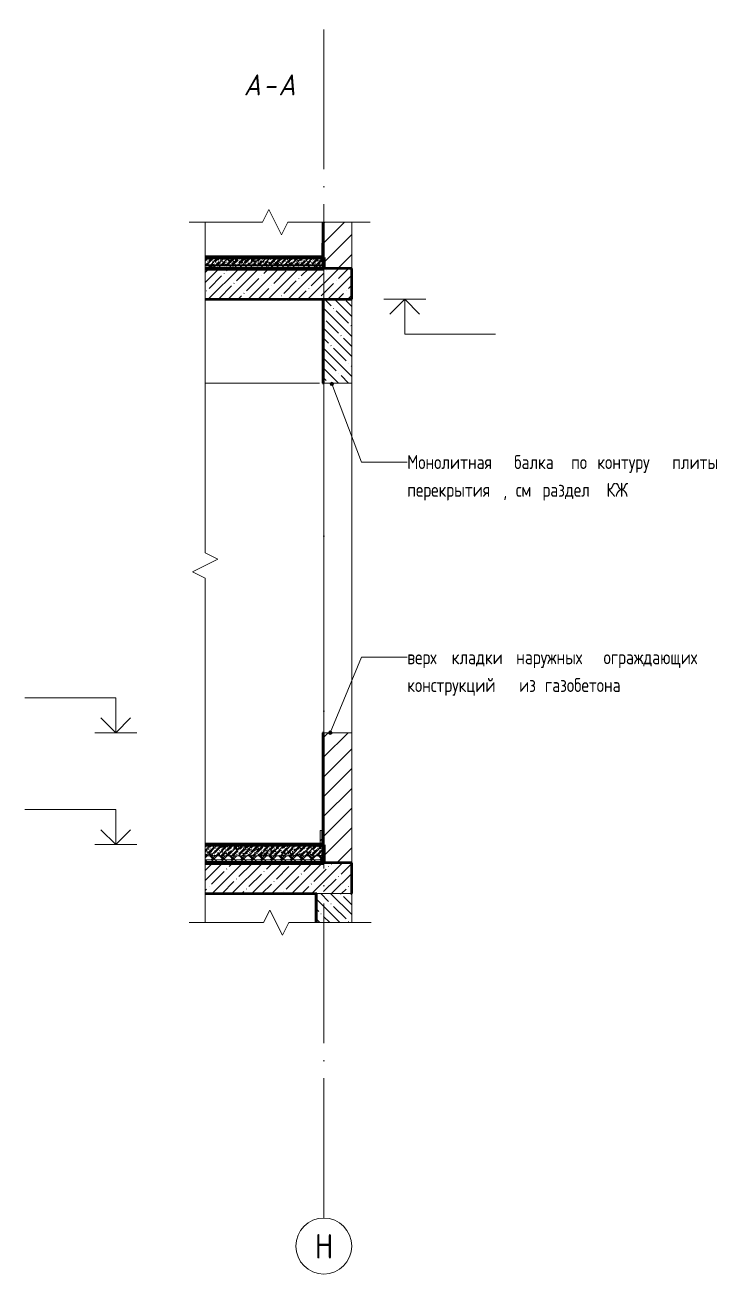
# Model space of a CAD drawing. Header units: millimetres. Extents: x -592259 to 288321, y -552984 to 293768.
# Drawn here: x 197781 to 202733, y -10494 to -1562 of the extents above; entities that cross this region are included whole.
import ezdxf

# ---------------------------------------------------------------- set-up
doc = ezdxf.new("R2010")
doc.units = ezdxf.units.MM
doc.linetypes.add('ADSK_Линия сетки_2_', pattern=[1250, 1000, -125, 0, -125])
doc.linetypes.add('ADSK_Линия сетки_3_', pattern=[1250, 1000, -125, 0, -125])
for name, color, linetype, lineweight in [('A-____-NOTE-TEXT', 250, 'Continuous', 9), ('A-CLNG-____-OTLN', 250, 'Continuous', 9), ('A-DETL-____-OTLN', 250, 'Continuous', 5), ('A-DETL-GENF-OTLN', 250, 'Continuous', 5), ('A-FLOR-____-MCUT', 250, 'Continuous', 9), ('A-FLOR-____-PATT', 250, 'Continuous', 25), ('A-FLOR-FNSH-MCUT', 250, 'Continuous', 25), ('A-WALL-____-MCUT', 250, 'Continuous', 13), ('A-WALL-____-PATT', 250, 'Continuous', 13), ('A-WALL-FNSH-MCUT', 250, 'Continuous', 13), ('G-____-____-TEXT', 250, 'Continuous', 9), ('S-GRID-____-IDEN', 250, 'Continuous', 9), ('S-GRID-____-OTLN', 250, 'Continuous', 9)]:
    doc.layers.add(name, color=color, linetype=linetype, lineweight=lineweight)
doc.styles.add('GOST Common_3', font='', dxfattribs={"width": 0.9, "height": 12.5})
doc.styles.add('ISOCPEUR_B_I', font='', dxfattribs={"width": 0.9, "height": 17.5})
doc.styles.add('ISOCPEUR_I_1', font='ГОСТ тип А.ttf', dxfattribs={"height": 2500})
doc.styles.get('GOST Common_3').set_extended_font_data('GOST Common')
doc.styles.get('ISOCPEUR_B_I').set_extended_font_data('ISOCPEUR', italic=True, bold=True)
pattern_1 = [(45, (-43543.95, 4850), (-37.7171, 37.7171), [53.34, -8.89, 1.778, -8.89]), (45, (-43543.95, 4887.694), (-37.7171, 37.7171), []), (50, (-43543.95, 4850), (63.7639, -5.57885), [6.667, -73.342]), (355, (-43543.95, 4850), (-12.3349, 66.8695), [5.334, -58.674]), (100.451, (-43538.635, 4849.535), (51.43036, 61.291), [5.667, -62.332]), (46.184, (-43543.95, 4867.78), (94.8772, -14.7148), [10.001, -110.014]), (96.636, (-43536.04, 4866.55), (83.0912, 86.5993), [8.5, -93.497]), (351.184, (-43543.95, 4867.78), (83.092, 86.5993), [8.001, -88.011]), (21, (-43535.06, 4863.335), (53.0645, -35.7927), [6.667, -73.342]), (326, (-43535.06, 4863.335), (21.6307, 64.4655), [5.334, -58.674]), (71.451, (-43530.64, 4860.35), (74.69646, 28.6724), [5.667, -62.332]), (37.5, (-43543.95, 4850), (1.08041, 29.59427), [1.676, -56.286, 1.676, -57.887, -58.896]), (37.5, (-43543.95, 4850), (1.08041, 29.59427), [-117.526, 1.676, -57.22]), (7.5, (-43543.95, 4850), (23.38637, 35.0635), [1.676, -32.283, 1.676, -54.953, -22.447]), (7.5, (-43543.95, 4850), (23.38637, 35.0635), [-90.589, 1.676, -20.771]), (327.5, (-43563.773, 4850), (47.45657, -2.00547), [1.676, -20.549, 1.676, -67.666, -92.012]), (327.5, (-43563.773, 4850), (47.45657, -2.00547), [-91.567, 1.676, -90.335]), (317.5, (-43572.663, 4850), (51.84495, 8.89904), [1.676, -27.216, 1.676, -44.374, -65.342]), (317.5, (-43572.663, 4850), (51.84495, 8.89904), [-74.943, 1.676, -63.665])]
pattern_2 = [(45, (-43543.95, 4850), (-71.2806, 71.2806), []), (45, (-43472.67, 4850), (-71.2806, 71.2806), [126.008, -25.202, 1.676, -23.525])]
pattern_3 = [(45, (199900.63, -2572.88), (-71.2806, 71.2806), []), (45, (199971.92, -2572.88), (-71.2806, 71.2806), [126.008, -25.202, 1.676, -23.525])]
pattern_4 = [(45, (199900.634, -2572.88), (-37.7171, 37.7171), [53.34, -8.89, 1.778, -8.89]), (45, (199900.634, -2535.185), (-37.7171, 37.7171), []), (50, (199900.634, -2572.88), (63.7639, -5.57885), [6.667, -73.342]), (355, (199900.634, -2572.88), (-12.3349, 66.8695), [5.334, -58.674]), (100.451, (199905.95, -2573.344), (51.43036, 61.291), [5.667, -62.332]), (46.184, (199900.634, -2555.1), (94.8772, -14.7148), [10.001, -110.014]), (96.636, (199908.54, -2556.325), (83.0912, 86.5993), [8.5, -93.497]), (351.184, (199900.63, -2555.1), (83.092, 86.5993), [8.001, -88.011]), (21, (199909.524, -2559.544), (53.0645, -35.7927), [6.667, -73.342]), (326, (199909.524, -2559.544), (21.6307, 64.4655), [5.334, -58.674]), (71.451, (199913.946, -2562.53), (74.69646, 28.6724), [5.667, -62.332]), (37.5, (199900.634, -2572.88), (1.08041, 29.59427), [1.676, -56.286, 1.676, -57.887, -58.896]), (37.5, (199900.634, -2572.88), (1.08041, 29.59427), [-117.526, 1.676, -57.22]), (7.5, (199900.634, -2572.88), (23.38637, 35.0635), [1.676, -32.283, 1.676, -54.953, -22.447]), (7.5, (199900.634, -2572.88), (23.38637, 35.0635), [-90.589, 1.676, -20.771]), (327.5, (199880.81, -2572.88), (47.45657, -2.00547), [1.676, -20.549, 1.676, -67.666, -92.012]), (327.5, (199880.81, -2572.88), (47.45657, -2.00547), [-91.567, 1.676, -90.335]), (317.5, (199871.92, -2572.88), (51.84495, 8.89904), [1.676, -27.216, 1.676, -44.374, -65.342]), (317.5, (199871.92, -2572.88), (51.84495, 8.89904), [-74.943, 1.676, -63.665])]
pattern_5 = [(135, (199900.63, -2572.88), (-71.2806, -71.2806), []), (135, (199971.92, -2572.88), (-71.2806, -71.2806), [126.008, -25.202, 1.676, -23.525])]
pattern_6 = [(45, (199900.63, -2572.88), (-70.7107, 70.7107), [])]

# ---------------------------------------------------------------- blocks, each defined once
blk = doc.blocks.new('Ось сетки - Круг_Ø8 мм-950900-А-А копия 1')
at = {"layer": 'S-GRID-____-IDEN', "color": 220, "lineweight": 20}
for start, end in [(0, 180), (180, 360)]:
    blk.add_arc((-43525, -2870.9), 200, start, end, dxfattribs=at)
blk = doc.blocks.new('0083_СОШ675_ВК_R22_rvt-1-А-А копия 1')
at = {"layer": 'S-GRID-____-OTLN', "linetype": 'ADSK_Линия сетки_2_'}
blk.add_line((-43525, -2670.9), (-43525, 5860.9), dxfattribs=at)
at = {"layer": 'S-GRID-____-IDEN', "color": 110, "lineweight": 5}
blk.add_blockref('Ось сетки - Круг_Ø8 мм-950900-А-А копия 1', (0, 0), dxfattribs=at)
at = {"layer": 'S-GRID-____-IDEN', "insert": (-43589.3, -2784.7), "char_height": 175, "width": 155.127, "attachment_point": 1, "style": 'GOST Common_3'}
blk.add_mtext('\\fGOST Common|b0|i0|c204|p34|;\\W.9;Н', dxfattribs=at)
blk = doc.blocks.new('Ось сетки - Круг_Ø8 мм-8258-А-А копия 1')
at = {"layer": 'S-GRID-____-IDEN', "color": 220, "lineweight": 20}
for start, end in [(0, 180), (180, 360)]:
    blk.add_arc((-43525, -2870.9), 200, start, end, dxfattribs=at)
blk = doc.blocks.new('0083_СОШ675_АИ_R22_rvt-2-А-А копия 1')
at = {"layer": 'A-FLOR-____-PATT', "lineweight": 9}
h = blk.add_hatch(dxfattribs=at)
h.set_pattern_fill('FP_93', color=130, style=0, pattern_type=2)
h.set_pattern_definition(pattern_1)
h.paths.add_polyline_path([(-43525, 4120), (-43525, 4198), (-44373.7, 4198), (-44373.7, 4120)])
h = blk.add_hatch(dxfattribs=at)
h.set_pattern_fill('FP_93', color=130, style=0, pattern_type=2)
h.set_pattern_definition(pattern_1)
h.paths.add_polyline_path([(-43525, -80), (-43525, -2), (-44373.7, -2), (-44373.7, -80)])
h = blk.add_hatch(dxfattribs=at)
h.set_pattern_fill('FP_94', color=130, style=0, pattern_type=2)
h.set_pattern_definition([(45, (-43543.95, 4850), (-35.35534, 35.35534), []), (135, (-43543.95, 4850), (-35.35534, -35.35534), [])])
h.paths.add_polyline_path([(-43525, -130), (-43525, -80), (-44373.7, -80), (-44373.7, -130)])
at = {"layer": 'A-WALL-____-PATT', "lineweight": 9}
for color, points in [(140, [(-43525, 4200), (-43525, 4451.4), (-43535, 4451.4), (-43535, 4200)]), (214, [(-43575, -558), (-43575, -350), (-43585, -350), (-43585, -558)])]:
    blk.add_hatch(color=color, dxfattribs=at).paths.add_polyline_path(points)
h = blk.add_hatch(dxfattribs=at)
h.set_pattern_fill('FP_92', color=252, style=0, pattern_type=2)
h.set_pattern_definition(pattern_2)
h.paths.add_polyline_path([(-43540, 4200), (-43525, 4200), (-43525, 4300), (-43540, 4300)])
h = blk.add_hatch(color=140, dxfattribs=at)
h.paths.add_polyline_path([(-43525, 0), (-43525, 800), (-43535, 800), (-43535, 0)])
h.paths.add_polyline_path([(-43535, 3300), (-43525, 3300), (-43525, 3900), (-43535, 3900)])
h = blk.add_hatch(dxfattribs=at)
h.set_pattern_fill('FP_92', color=252, style=0, pattern_type=2)
h.set_pattern_definition(pattern_2)
h.paths.add_polyline_path([(-43550, 0), (-43535, 0), (-43535, 100), (-43550, 100)])
h = blk.add_hatch(dxfattribs=at)
h.set_pattern_fill('FP_92', color=252, style=0, pattern_type=2)
h.set_pattern_definition(pattern_2)
h.paths.add_polyline_path([(-43540, 0), (-43525, 0), (-43525, 100), (-43540, 100)])
at = {"layer": 'A-CLNG-____-OTLN', "color": 130}
for p, q in [((-43555, 3300), (-44373.7, 3300)), ((-43585, -350), (-44373.7, -350))]:
    blk.add_line(p, q, dxfattribs=at)
at = {"layer": 'A-FLOR-____-MCUT', "color": 220, "lineweight": 20}
blk.add_line((-43525, -80), (-44373.7, -80), dxfattribs=at)
at = {"layer": 'A-FLOR-FNSH-MCUT', "color": 130, "lineweight": 9}
for p, q in [((-43525, 4200), (-44373.7, 4200)), ((-43525, 4198), (-43525, 4200)), ((-43525, 0), (-44373.7, 0)), ((-43525, -2), (-43525, 0))]:
    blk.add_line(p, q, dxfattribs=at)
at = {"layer": 'A-FLOR-FNSH-MCUT', "color": 180, "lineweight": 70}
for p, q in [((-43525, 4198), (-44373.7, 4198)), ((-43525, 4120), (-43525, 4198)), ((-44373.7, 4120), (-43525, 4120)), ((-43525, -2), (-44373.7, -2)), ((-43525, -80), (-43525, -2)), ((-43525, -130), (-43525, -80)), ((-44373.7, -130), (-43525, -130))]:
    blk.add_line(p, q, dxfattribs=at)
at = {"layer": 'A-WALL-____-MCUT', "color": 100, "lineweight": 35}
for p, q in [((-43535, 4451.4), (-43535, 4200)), ((-43525, 4200), (-43525, 4451.4)), ((-43535, 4200), (-43525, 4200)), ((-43525, 3900), (-43535, 3900)), ((-43535, 3900), (-43535, 3300)), ((-43525, 3300), (-43525, 3900)), ((-43535, 3300), (-43525, 3300)), ((-43525, 800), (-43535, 800)), ((-43535, 800), (-43535, 0)), ((-43525, 0), (-43525, 800)), ((-43535, 0), (-43525, 0)), ((-43575, -350), (-43585, -350)), ((-43585, -350), (-43585, -558)), ((-43575, -558), (-43575, -350))]:
    blk.add_line(p, q, dxfattribs=at)
at = {"layer": 'A-WALL-FNSH-MCUT', "color": 130, "lineweight": 9}
for p, q in [((-43525, 4300), (-43540, 4300)), ((-43540, 4300), (-43540, 4200)), ((-43525, 4200), (-43525, 4300)), ((-43540, 4200), (-43525, 4200)), ((-43535, 100), (-43550, 100)), ((-43550, 100), (-43550, 0)), ((-43525, 100), (-43540, 100)), ((-43540, 100), (-43540, 0)), ((-43535, 0), (-43535, 100)), ((-43525, 0), (-43525, 100)), ((-43550, 0), (-43535, 0)), ((-43540, 0), (-43525, 0))]:
    blk.add_line(p, q, dxfattribs=at)
at = {"layer": 'S-GRID-____-OTLN', "linetype": 'ADSK_Линия сетки_3_'}
blk.add_line((-43525, -2670.9), (-43525, 5860.9), dxfattribs=at)
at = {"layer": 'S-GRID-____-IDEN', "color": 110, "lineweight": 5}
blk.add_blockref('Ось сетки - Круг_Ø8 мм-8258-А-А копия 1', (0, 0), dxfattribs=at)
at = {"layer": 'S-GRID-____-IDEN', "insert": (-43589.3, -2784.7), "char_height": 175, "width": 155.127, "attachment_point": 1, "style": 'GOST Common_3'}
blk.add_mtext('\\fGOST Common|b0|i0|c204|p34|;\\W.9;Н', dxfattribs=at)
blk = doc.blocks.new('DET_L_Линия разрыва - М50-40156119-А-А копия 1')
at = {"layer": 'A-DETL-GENF-OTLN'}
for p, q in [((-44373.7, 2085.2), (-44373.7, 4451.4)), ((-44283.7, 2040.2), (-44373.7, 2085.2)), ((-44463.7, 1950.2), (-44283.7, 2040.2)), ((-44373.7, 1905.2), (-44463.7, 1950.2)), ((-44373.7, -558), (-44373.7, 1905.2))]:
    blk.add_line(p, q, dxfattribs=at)
blk = doc.blocks.new('DET_L_Линия разрыва - М50-40156123-А-А копия 1')
at = {"layer": 'A-DETL-GENF-OTLN'}
for p, q in [((-43910.5, -468), (-43955.5, -558)), ((-43820.5, -648), (-43910.5, -468)), ((-43955.5, -558), (-44487.6, -558)), ((-43775.5, -558), (-43820.5, -648)), ((-43185.5, -558), (-43775.5, -558))]:
    blk.add_line(p, q, dxfattribs=at)
blk = doc.blocks.new('DET_L_Линия разрыва - М50-V70-А-А копия 1')
at = {"layer": 'A-DETL-GENF-OTLN'}
for p, q in [((-43962.7, 4451.4), (-43917.7, 4541.4)), ((-43917.7, 4541.4), (-43827.7, 4361.4)), ((-44487.6, 4451.4), (-43962.7, 4451.4)), ((-43827.7, 4361.4), (-43782.7, 4451.4)), ((-43782.7, 4451.4), (-43192.7, 4451.4))]:
    blk.add_line(p, q, dxfattribs=at)
blk = doc.blocks.new('Высотные отметки - Стрелка вверх_ур_ч_п_-32693425-А-А копия 1')
at = {"layer": 'A-____-NOTE-TEXT'}
for p, q in [((-45013.4, 250), (-45663.4, 250)), ((-45013.4, 0), (-45013.4, 250)), ((-45013.4, 0), (-45119.4, 106.1)), ((-45013.4, 0), (-44907.3, 106.1)), ((-44863.4, 0), (-45163.4, 0))]:
    blk.add_line(p, q, dxfattribs=at)
blk = doc.blocks.new('Высотные отметки - Стрелка вверх-32693645-А-А копия 1')
at = {"layer": 'A-____-NOTE-TEXT'}
for p, q in [((-45013.4, 1050), (-45663.4, 1050)), ((-45013.4, 800), (-45013.4, 1050)), ((-45013.4, 800), (-45119.4, 906.1)), ((-45013.4, 800), (-44907.3, 906.1)), ((-44863.4, 800), (-45163.4, 800))]:
    blk.add_line(p, q, dxfattribs=at)
blk = doc.blocks.new('Высотные отметки - Стрелка вниз-32693646-А-А копия 1')
at = {"layer": 'A-____-NOTE-TEXT'}
for p, q in [((-43095.6, 3900), (-42795.6, 3900)), ((-42945.6, 3900), (-43051.6, 3793.9)), ((-42945.6, 3900), (-42945.6, 3650)), ((-42945.6, 3900), (-42839.5, 3793.9)), ((-42945.6, 3650), (-42295.6, 3650))]:
    blk.add_line(p, q, dxfattribs=at)

msp = doc.modelspace()

# ---------------------------------------------------------------- hatches: boundary and pattern name
at = {"layer": 'A-FLOR-____-PATT', "lineweight": 9}
h = msp.add_hatch(dxfattribs=at)
h.set_pattern_fill('FP_93', color=256, style=0, pattern_type=2)
h.set_pattern_definition(pattern_4)
h.paths.add_polyline_path([(199919.5827, -3277.8791), (199919.5827, -3234.8791), (199070.9109, -3234.8791), (199070.9109, -3277.8791)])
h = msp.add_hatch(dxfattribs=at)
h.set_pattern_fill('FP_95', color=256, style=0, pattern_type=2)
h.set_pattern_definition([(45, (199900.634, -2572.88), (-17.67767, 17.67767), []), (135, (199900.634, -2572.88), (-17.67767, -17.67767), [])])
h.paths.add_polyline_path([(199919.5827, -3282.8791), (199919.5827, -3277.8791), (199070.9109, -3277.8791), (199070.9109, -3282.8791)])
h = msp.add_hatch(dxfattribs=at)
h.set_pattern_fill('FP_92', color=256, style=0, pattern_type=2)
h.set_pattern_definition(pattern_3)
h.paths.add_polyline_path([(200119.5827, -3522.8791), (200119.5827, -3302.8791), (199070.9109, -3302.8791), (199070.9109, -3522.8791)])
h = msp.add_hatch(dxfattribs=at)
h.set_pattern_fill('FP_93', color=256, style=0, pattern_type=2)
h.set_pattern_definition(pattern_4)
h.paths.add_polyline_path([(199919.5827, -7502.8791), (199919.5827, -7424.8791), (199070.9109, -7424.8791), (199070.9109, -7502.8791)])
h = msp.add_hatch(dxfattribs=at)
h.set_pattern_fill('FP_94', color=256, style=0, pattern_type=2)
h.set_pattern_definition([(45, (199900.634, -2572.88), (-35.35534, 35.35534), []), (135, (199900.634, -2572.88), (-35.35534, -35.35534), [])])
h.paths.add_polyline_path([(199919.5827, -7532.8791), (199919.5827, -7502.8791), (199070.9109, -7502.8791), (199070.9109, -7532.8791)])
h = msp.add_hatch(dxfattribs=at)
h.set_pattern_fill('FP_92', color=256, style=0, pattern_type=2)
h.set_pattern_definition(pattern_3)
h.paths.add_polyline_path([(200119.5827, -7772.8791), (200119.5827, -7552.8791), (199070.9109, -7552.8791), (199070.9109, -7772.8791)])
at = {"layer": 'A-WALL-____-PATT', "lineweight": 15}
h = msp.add_hatch(dxfattribs=at)
h.set_pattern_fill('FP_97', color=256, style=0, pattern_type=2)
h.set_pattern_definition(pattern_6)
h.paths.add_polyline_path([(200119.5827, -3302.8791), (200119.5827, -2971.431), (199919.5827, -2971.431), (199919.5827, -3302.8791)])
h = msp.add_hatch(dxfattribs=at)
h.set_pattern_fill('FP_96', color=256, style=0, pattern_type=2)
h.set_pattern_definition(pattern_5)
h.paths.add_polyline_path([(199919.5833, -4122.8791), (200119.5833, -4122.8791), (200119.5833, -3522.8791), (199919.5833, -3522.8791)])
h = msp.add_hatch(dxfattribs=at)
h.set_pattern_fill('FP_97', color=256, style=0, pattern_type=2)
h.set_pattern_definition(pattern_6)
h.paths.add_polyline_path([(200119.5827, -7552.8791), (200119.5827, -6622.8791), (199919.5827, -6622.8791), (199919.5827, -7552.8791)])
h = msp.add_hatch(dxfattribs=at)
h.set_pattern_fill('FP_96', color=256, style=0, pattern_type=2)
h.set_pattern_definition(pattern_5)
h.paths.add_polyline_path([(200119.5827, -7980.9138), (200119.5827, -7772.8791), (199869.5827, -7772.8791), (199869.5827, -7980.9138)])
at = {"layer": 'G-____-____-TEXT'}
h = msp.add_hatch(color=70, dxfattribs=at)
edge = h.paths.add_edge_path()
edge.add_arc((199977.2771, -4128.6614), 12.5, 0, 360)
h = msp.add_hatch(color=70, dxfattribs=at)
edge = h.paths.add_edge_path()
edge.add_arc((199966.3243, -6623.1155), 12.5, 0, 360)

# ---------------------------------------------------------------- linework, layer by layer
at = {"layer": 'A-CLNG-____-OTLN'}
for p, q in [((199889.5827, -3523.8791), (199070.9109, -3523.8791)), ((199864.5827, -7773.8791), (199070.9109, -7773.8791))]:
    msp.add_line(p, q, dxfattribs=at)
at = {"layer": 'A-DETL-____-OTLN', "lineweight": 9}
for p, q in [((199919.5827, -6622.8791), (199919.5827, -4122.8791)), ((200119.5833, -4122.8791), (200119.5833, -6622.8791))]:
    msp.add_line(p, q, dxfattribs=at)
at = {"layer": 'A-FLOR-____-MCUT'}
for p, q in [((199919.5827, -3224.8791), (199070.9109, -3224.8791)), ((199919.5827, -3234.8791), (199070.9109, -3234.8791)), ((199919.5827, -3277.8791), (199070.9109, -3277.8791)), ((199919.5827, -7424.8791), (199070.9109, -7424.8791)), ((199919.5827, -7502.8791), (199070.9109, -7502.8791))]:
    msp.add_line(p, q, dxfattribs=at)
at = {"layer": 'A-FLOR-FNSH-MCUT', "color": 60, "lineweight": 9}
for p, q in [((199919.5827, -3222.8791), (199070.9109, -3222.8791)), ((199919.5827, -3282.8791), (199919.5827, -3222.8791)), ((199919.5827, -7422.8791), (199070.9109, -7422.8791))]:
    msp.add_line(p, q, dxfattribs=at)
at = {"layer": 'A-FLOR-FNSH-MCUT', "color": 210, "lineweight": 15}
for p, q in [((199919.5827, -3282.8791), (199070.9109, -3282.8791)), ((199919.5827, -3302.8791), (199919.5827, -3282.8791)), ((199919.5827, -7532.8791), (199070.9109, -7532.8791))]:
    msp.add_line(p, q, dxfattribs=at)
at = {"layer": 'A-FLOR-FNSH-MCUT', "color": 170, "lineweight": 50}
for p, q in [((200119.5827, -3302.8791), (199070.9109, -3302.8791)), ((200119.5827, -3522.8791), (200119.5827, -3302.8791)), ((199070.9109, -3522.8791), (200119.5827, -3522.8791)), ((200119.5827, -7552.8791), (199070.9109, -7552.8791)), ((200119.5827, -7772.8791), (200119.5827, -7552.8791)), ((199070.9109, -7772.8791), (199869.5827, -7772.8791))]:
    msp.add_line(p, q, dxfattribs=at)
at = {"layer": 'A-WALL-____-MCUT', "lineweight": 15}
for p, q in [((199919.5827, -2971.431), (199919.5827, -3302.8791)), ((200119.5827, -3302.8791), (200119.5827, -2971.431)), ((200119.5833, -3522.8791), (199919.5833, -3522.8791)), ((199919.5833, -3522.8791), (199919.5833, -4122.8791)), ((200119.5833, -4122.8791), (200119.5833, -3522.8791)), ((199919.5833, -4122.8791), (200119.5833, -4122.8791)), ((199919.5827, -6622.8791), (199919.5827, -7552.8791)), ((200119.5827, -6622.8791), (199919.5827, -6622.8791)), ((200119.5827, -7552.8791), (200119.5827, -6622.8791)), ((199919.5827, -7552.8791), (200119.5827, -7552.8791)), ((199869.5827, -7772.8791), (199869.5827, -7980.9138)), ((200119.5827, -7772.8791), (199869.5827, -7772.8791)), ((200119.5827, -7980.9138), (200119.5827, -7772.8791))]:
    msp.add_line(p, q, dxfattribs=at)
at = {"layer": 'G-____-____-TEXT', "color": 70}
for p, q in [((199977.2771, -4128.6614), (200189.3359, -4687.4507)), ((200189.3359, -4687.4507), (200516.5295, -4687.4507)), ((199966.3243, -6623.1155), (200189.3359, -6083.2693)), ((200189.3359, -6083.2693), (200516.5295, -6083.2693))]:
    msp.add_line(p, q, dxfattribs=at)
for centre in [(199977.2771, -4128.6614), (199966.3243, -6623.1155)]:
    msp.add_circle(centre, 12.5, dxfattribs=at)

# ---------------------------------------------------------------- block references
at = {"color": 170, "lineweight": 5}
for name in ['0083_СОШ675_АИ_R22_rvt-2-А-А копия 1', '0083_СОШ675_ВК_R22_rvt-1-А-А копия 1']:
    msp.add_blockref(name, (243444.5833, -7422.8791), dxfattribs=at)
at = {"layer": 'A-____-NOTE-TEXT'}
for name in ['Высотные отметки - Стрелка вниз-32693646-А-А копия 1', 'Высотные отметки - Стрелка вверх-32693645-А-А копия 1', 'Высотные отметки - Стрелка вверх_ур_ч_п_-32693425-А-А копия 1']:
    msp.add_blockref(name, (243444.5833, -7422.8791), dxfattribs=at)
at = {"layer": 'A-DETL-GENF-OTLN'}
for name in ['DET_L_Линия разрыва - М50-V70-А-А копия 1', 'DET_L_Линия разрыва - М50-40156119-А-А копия 1', 'DET_L_Линия разрыва - М50-40156123-А-А копия 1']:
    msp.add_blockref(name, (243444.5833, -7422.8791), dxfattribs=at)

# ---------------------------------------------------------------- texts
at = {"layer": 'G-____-____-TEXT', "color": 7, "attachment_point": 1}
for s, insert, char_height, width, style in [('\\fISOCPEUR|b1|i1|c204|p34|;А', (199347.1663, -1915.2896), 150, 168.354375, 'ISOCPEUR_B_I'), ('\\fISOCPEUR|b1|i1|c204|p34|;А', (199595.2131, -1915.2896), 150, 168.354375, 'ISOCPEUR_B_I'), ('\\fISOCPEUR|b1|i1|c204|p34|;-', (199486.0725, -1915.2896), 150, 132.278437, 'ISOCPEUR_B_I'), ('Монолитная', (200516.5295, -4637.4507), 100, 858.607313, 'ISOCPEUR_I_1'), ('балка', (201281.506, -4637.4507), 100, 425.696062, 'ISOCPEUR_I_1'), ('по', (201689.2951, -4637.4507), 100, 158.734125, 'ISOCPEUR_I_1'), ('контуру', (201876.8185, -4637.4507), 100, 580.822594, 'ISOCPEUR_I_1'), ('плиты', (202412.5998, -4637.4507), 100, 436.518844, 'ISOCPEUR_I_1'), ('перекрытия', (200516.5295, -4835.8882), 100, 833.354156, 'ISOCPEUR_I_1'), ('см', (201293.4123, -4835.8882), 100, 162.341719, 'ISOCPEUR_I_1'), ('раздел', (201483.9123, -4835.8882), 100, 487.025156, 'ISOCPEUR_I_1'), ('КЖ', (201942.3029, -4835.8882), 100, 209.240437, 'ISOCPEUR_I_1'), (', ', (201204.1154, -4835.8882), 100, 108.227812, 'ISOCPEUR_I_1'), ('верх', (200516.5295, -6033.2693), 100, 317.46825, 'ISOCPEUR_I_1'), ('кладки', (200835.0217, -6033.2693), 100, 490.63275, 'ISOCPEUR_I_1'), ('наружных', (201296.3889, -6033.2693), 100, 689.050406, 'ISOCPEUR_I_1'), ('ограждающих', (201921.467, -6033.2693), 100, 981.2655, 'ISOCPEUR_I_1'), ('конструкций', (200516.5295, -6231.7068), 100, 901.898438, 'ISOCPEUR_I_1'), ('из', (201317.2248, -6231.7068), 100, 155.126531, 'ISOCPEUR_I_1'), ('газобетона', (201501.7717, -6231.7068), 100, 844.176938, 'ISOCPEUR_I_1')]:
    msp.add_mtext(s, dxfattribs=dict(at, insert=insert, char_height=char_height, width=width, style=style))

doc.saveas('drawing.dxf')
